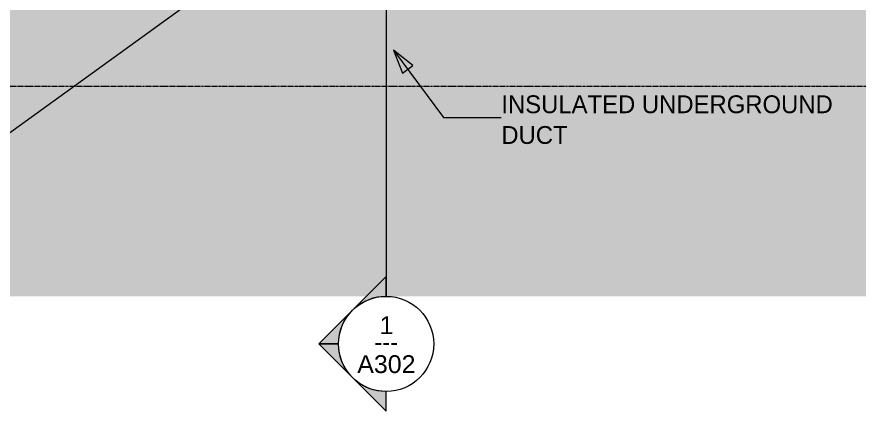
# Model space of a CAD drawing. Header units: inches. Extents: x -9046 to -8234, y -279 to 479.
# Drawn here: x -8867 to -8654.6, y -225.9 to -126.4 of the extents above; entities that cross this region are included whole.
import ezdxf

# ---------------------------------------------------------------- set-up
doc = ezdxf.new("R2010")
doc.units = ezdxf.units.IN
doc.header["$MEASUREMENT"] = 0
doc.linetypes.add('Grid Line 1_2_', pattern=[0.875, 0.5, -0.125, 0.125, -0.125])
for name, color, linetype, lineweight in [('A-ANNO-NOTE', 131, 'Continuous', 9), ('A-FLOR-LEVL-1', 51, 'Grid Line 1_2_', 9), ('C-TOPO', 7, 'Continuous', 9), ('G-ANNO-SYMB', 111, 'Continuous', 9), ('G-ANNO-TEXT', 231, 'Continuous', 9)]:
    doc.layers.add(name, color=color, linetype=linetype, lineweight=lineweight)
doc.styles.add('Arial_1', font='arial.ttf', dxfattribs={"height": 4.5})
doc.styles.add('Century Gothic', font='ufonts.com_century-gothic.ttf', dxfattribs={"height": 4.5})

# ---------------------------------------------------------------- blocks, each defined once
blk = doc.blocks.new('Section - Section Head - Filled-22785-BUILDING SECTION - EAST_WEST - LOOKING SOUTH')
at = {"layer": 'G-ANNO-SYMB'}
h = blk.add_hatch(color=256, dxfattribs=at)
edge = h.paths.add_edge_path(flags=0)
edge.add_arc((-8600.17, 457.96), 12.02, 90, 132.0784, ccw=False)
edge.add_line((-8600.17, 469.98), (-8600.17, 474.93))
edge.add_line((-8600.17, 474.93), (-8608.22, 466.88))
h = blk.add_hatch(color=256, dxfattribs=at)
edge = h.paths.add_edge_path(flags=0)
edge.add_line((-8608.65, 466.45), (-8617.14, 457.96))
edge.add_line((-8617.14, 457.96), (-8612.17, 457.96))
edge.add_arc((-8600.17, 457.96), 12, 135, 180, ccw=False)
h = blk.add_hatch(color=256, dxfattribs=at)
edge = h.paths.add_edge_path(flags=0)
edge.add_arc((-8600.17, 457.96), 12, 180, 225, ccw=False)
edge.add_line((-8612.17, 457.96), (-8617.14, 457.96))
edge.add_line((-8617.14, 457.96), (-8608.65, 449.47))
h = blk.add_hatch(color=256, dxfattribs=at)
edge = h.paths.add_edge_path(flags=0)
edge.add_line((-8608.22, 449.04), (-8600.17, 440.99))
edge.add_line((-8600.17, 440.99), (-8600.17, 445.94))
edge.add_arc((-8600.17, 457.96), 12.02, 227.9216, 270, ccw=False)
for p, q in [((-8608.22, 466.88), (-8600.17, 474.93)), ((-8600.17, 474.93), (-8600.17, 469.98)), ((-8617.14, 457.96), (-8608.65, 466.45)), ((-8612.17, 457.96), (-8617.14, 457.96)), ((-8608.65, 449.47), (-8617.14, 457.96)), ((-8617.14, 457.96), (-8612.17, 457.96)), ((-8600.17, 440.99), (-8608.22, 449.04)), ((-8600.17, 445.94), (-8600.17, 440.99))]:
    blk.add_line(p, q, dxfattribs=at)
for centre, radius, start, end in [((-8600.17, 457.98), 12, 90, 270), ((-8600.17, 457.96), 12.02, 90, 132.0784), ((-8600.17, 457.98), 12, 270, 90), ((-8600.17, 457.96), 12, 135, 180), ((-8600.17, 457.96), 12, 180, 225), ((-8600.17, 457.96), 12.02, 227.9216, 270)]:
    blk.add_arc(centre, radius, start, end, dxfattribs=at)

msp = doc.modelspace()

# ---------------------------------------------------------------- hatches: boundary and pattern name
at = {"layer": 'A-ANNO-NOTE'}
msp.add_hatch(color=256, dxfattribs=at).paths.add_polyline_path([(-8772.02937, -134.85958), (-8769.73627, -140.63247), (-8767.15704, -138.7125)], flags=0)
at = {"layer": 'C-TOPO'}
for points in [[(-8692.81938, -196.90114), (-8398.56938, -196.90114), (-8398.56938, -107.375), (-8415.56938, -107.375), (-8415.56938, -105.38128), (-8670.82566, -105.38128), (-8677.44438, -112), (-8692.81938, -112), (-8692.81938, -159.23164)], [(-8708.19848, -196.90114), (-8692.81938, -196.90114), (-8692.81938, -122.00628), (-8699.5931, -122.00628), (-8699.69631, -122.11735), (-8700.17093, -122.44924), (-8700.7519, -122.71958), (-8701.41479, -122.91643), (-8702.13403, -123.0322), (-8702.87858, -123.06275), (-8704.10375, -123.0312), (-8704.85079, -122.97537), (-8705.56912, -122.83519), (-8706.23113, -122.61606), (-8706.8114, -122.3264), (-8707.24813, -122.00628), (-8854.56938, -122.00628), (-8854.56938, -124), (-8876.56938, -124), (-8876.56934, -196.90114), (-8734.88826, -196.90114)]]:
    msp.add_hatch(color=256, dxfattribs=at).paths.add_polyline_path(points, flags=0)

# ---------------------------------------------------------------- linework, layer by layer
at = {"layer": 'A-ANNO-NOTE'}
for p, q in [((-8772.02937, -134.85958), (-8769.73627, -140.63247)), ((-8767.15704, -138.7125), (-8772.02937, -134.85958)), ((-8772.02937, -134.85958), (-8759.41512, -151.80514)), ((-8769.73627, -140.63247), (-8767.15704, -138.7125)), ((-8759.41512, -151.80514), (-8744.80535, -151.80514))]:
    msp.add_line(p, q, dxfattribs=at)
at = {"layer": 'A-FLOR-LEVL-1'}
msp.add_line((-8237.20435, -144), (-9030.84431, -144), dxfattribs=at)
at = {"layer": 'G-ANNO-SYMB'}
msp.add_line((-8773.84586, 384.37598), (-8773.84586, -196.89908), dxfattribs=at)
at = {"layer": 'G-ANNO-TEXT'}
msp.add_line((-8805.76672, -110.10452), (-8921.74239, -194.1022), dxfattribs=at)

# ---------------------------------------------------------------- block references
at = {"layer": 'G-ANNO-SYMB', "extrusion": (0, 0, -1), "rotation": 180}
msp.add_blockref('Section - Section Head - Filled-22785-BUILDING SECTION - EAST_WEST - LOOKING SOUTH', (173.67888, 249.06097), dxfattribs=at)

# ---------------------------------------------------------------- texts
at = {"layer": 'A-ANNO-NOTE', "char_height": 4.5, "attachment_point": 1, "style": 'Century Gothic'}
for s, insert, width in [('INSULATED UNDERGROUND', (-8744.80535, -146.23739), 101.9595), ('DUCT', (-8744.80535, -153.98739), 20.604)]:
    msp.add_mtext(s, dxfattribs=dict(at, insert=insert, width=width))
at = {"layer": 'G-ANNO-SYMB', "char_height": 4.5, "attachment_point": 1}
for s, insert, width, style in [('1', (-8775.50635, -201.94477), 4.242, 'Arial_1'), ('---', (-8776.832, -206.19811), 7.7265, 'Century Gothic'), ('A302', (-8781.1284, -211.76289), 17.877, 'Arial_1')]:
    msp.add_mtext(s, dxfattribs=dict(at, insert=insert, width=width, style=style))

doc.saveas('drawing.dxf')
